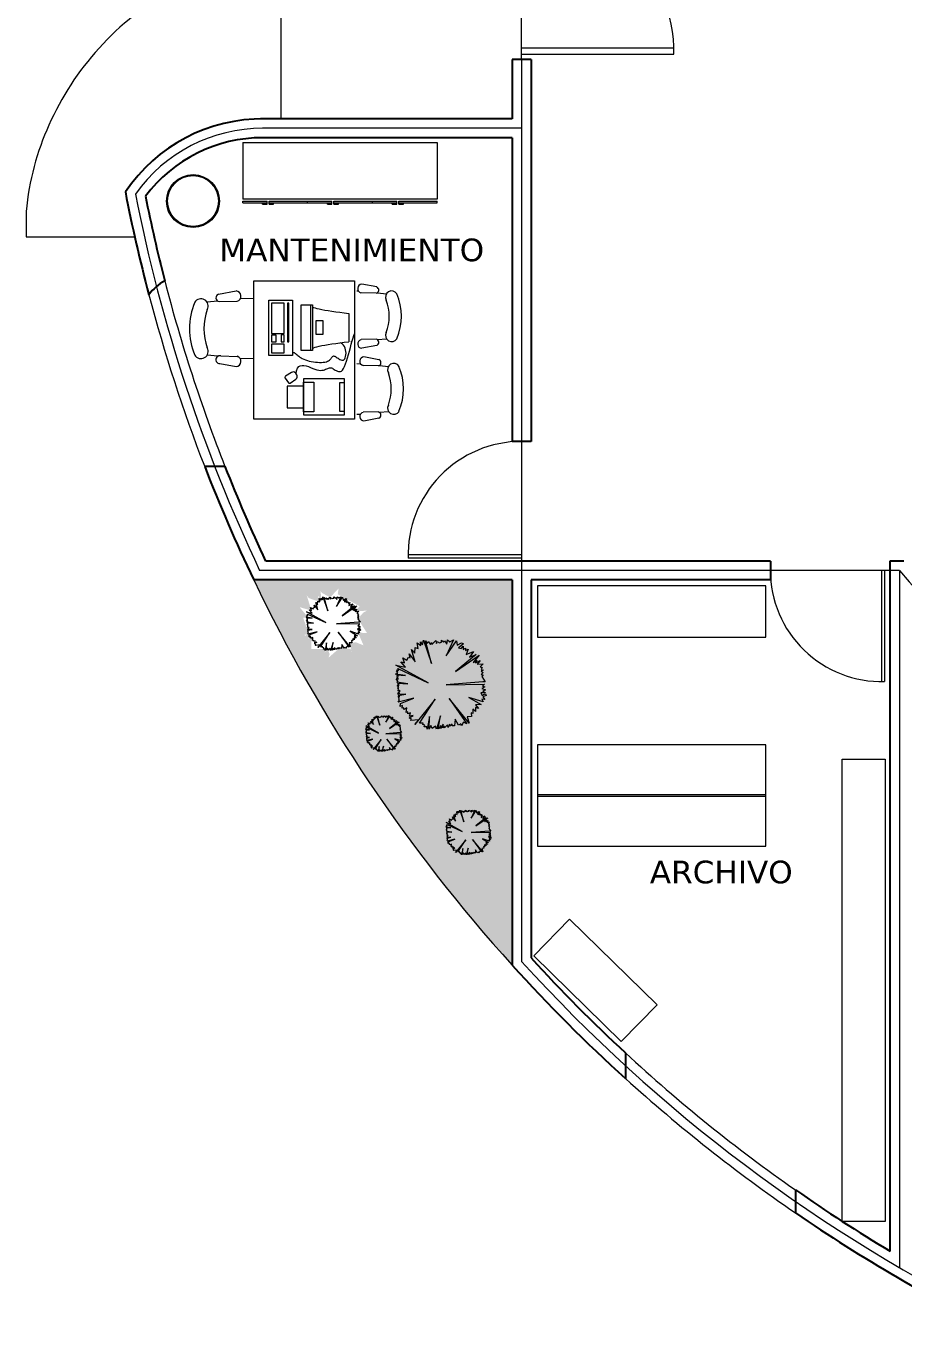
# Model space of a CAD drawing. Header units: millimetres. Extents: x 291 to 670, y 42 to 304.
# Drawn here: x 534.48 to 541.45, y 248.94 to 259.32 of the extents above; entities that cross this region are included whole.
import ezdxf

# ---------------------------------------------------------------- set-up
doc = ezdxf.new("R2010")
doc.units = ezdxf.units.MM
doc.linetypes.add('ACAD_ISO04W100', pattern=[30, 24, -3, 0, -3])
doc.layers.get('0').update_dxf_attribs({"lineweight": 5})
for name, color, linetype, lineweight in [('eje', 8, 'ACAD_ISO04W100', 13), ('escalones', 3, 'Continuous', 15), ('medio muro', 6, 'Continuous', 13), ('muebles', 2, 'Continuous', 13), ('muros', 1, 'Continuous', 25), ('ventanas y canceleria', 4, 'Continuous', 13)]:
    doc.layers.add(name, color=color, linetype=linetype, lineweight=lineweight)

msp = doc.modelspace()

# ---------------------------------------------------------------- hatches: boundary and pattern name
at = {"layer": 'escalones'}
h = msp.add_hatch(dxfattribs=at)
h.set_pattern_fill('AR-SAND', color=256, scale=0.001, angle=-90, style=0)
h.set_pattern_definition([(307.5, (291.323574, 832.354197), (0.0489413237, 0.0016000313), [0, -0.038608, 0, -0.04318, 0, -0.041275]), (277.5, (291.323574, 832.3542), (0.07168251, -0.044952328), [0, -0.020828, 0, -0.034798, 0, -0.013335]), (237.5, (291.323574, 832.38544), (0.0001437185, -0.079099237), [0, -0.0127, 0, -0.04572, 0, -0.05969]), (227.5, (291.323574, 832.38544), (0.022292932, -0.076355645), [0, -0.00635, 0, -0.029972, 0, -0.03429])])
h.paths.add_polyline_path([(538.34, 254.924), (536.288, 254.924, 0.07232), (538.34, 251.864)])
h.paths.add_polyline_path([(537.24, 253.58), (537.239, 253.579), (537.241, 253.579)], flags=16)
h.paths.add_polyline_path([(536.968, 254.381), (536.882, 254.306), (536.891, 254.334), (536.875, 254.375), (536.87, 254.375), (536.86, 254.354), (536.865, 254.357), (536.865, 254.375), (536.857, 254.375), (536.852, 254.348), (536.857, 254.352), (536.853, 254.375), (536.745, 254.376), (536.746, 254.387), (536.744, 254.446), (536.738, 254.464), (536.721, 254.461), (536.727, 254.456), (536.728, 254.49), (536.726, 254.496), (536.691, 254.487), (536.699, 254.48), (536.721, 254.51), (536.68, 254.625), (536.7, 254.624), (536.715, 254.632), (536.652, 254.708), (536.746, 254.68), (536.709, 254.802), (536.726, 254.779), (536.81, 254.75), (536.812, 254.75), (536.804, 254.799), (536.801, 254.793), (536.8, 254.781), (536.824, 254.762), (536.819, 254.842), (536.823, 254.828), (536.83, 254.82), (536.895, 254.786), (536.962, 254.855), (536.955, 254.81), (537.129, 254.715), (537.094, 254.674), (537.188, 254.68), (537.158, 254.664), (537.115, 254.615), (537.188, 254.501), (537.116, 254.506), (537.16, 254.404), (537.101, 254.428), (537.069, 254.425), (537.049, 254.413), (537.069, 254.347), (537.069, 254.356), (537.055, 254.376)], flags=16)

# ---------------------------------------------------------------- linework, layer by layer
for p, q in [((538.415, 259.056), (538.415, 269.011)), ((538.415, 259.056), (538.415, 251.893)), ((538.415, 258.511), (536.357, 258.511)), ((541.415, 254.999), (536.335, 254.999)), ((541.415, 254.999), (541.415, 249.462))]:
    msp.add_line(p, q)
for centre, radius, start, end in [((538.415, 259.108), 1.21, 359.5801, 90), ((536.359, 257.273), 1.238, 89.9207, 144.6889), ((547.837, 260.452), 12.729, 191.1597, 205.3653), ((538.415, 255.123), 0.901, 90, 181.6978), ((541.272, 254.999), 0.882, 180, 271.6239), ((547.837, 260.452), 8.424, 220.336, 246.0366), ((547.837, 260.452), 12.729, 222.2533, 243.9165)]:
    msp.add_arc(centre, radius, start, end)
for p, q in [((536.504, 260.452), (536.504, 258.586)), ((534.481, 257.849), (534.481, 257.648)), ((534.481, 257.648), (535.344, 257.648))]:
    msp.add_line(p, q, dxfattribs=at)
for points in [[(536.946, 254.713), (536.994, 254.786), (536.999, 254.764), (536.999, 254.764), (537.019, 254.775), (537.028, 254.77), (537.005, 254.752), (537.017, 254.749), (537.027, 254.76), (537.026, 254.744), (537.037, 254.75), (537.037, 254.738), (537.05, 254.745), (537.042, 254.72), (537.075, 254.734), (537.057, 254.707), (537.088, 254.719), (536.991, 254.639), (537.103, 254.717), (537.074, 254.683), (537.091, 254.693), (537.086, 254.68), (537.108, 254.691), (537.094, 254.674), (537.122, 254.676), (537.108, 254.661), (537.117, 254.658), (537.113, 254.649), (537.122, 254.645), (537.112, 254.64), (537.122, 254.634), (537.113, 254.624), (537.122, 254.623), (537.115, 254.615), (537.132, 254.589), (537.12, 254.589), (536.945, 254.575), (537.129, 254.578), (537.119, 254.569), (537.129, 254.566), (537.115, 254.558), (537.134, 254.552), (537.121, 254.545), (537.134, 254.538), (537.111, 254.536), (537.117, 254.525), (537.123, 254.529), (537.133, 254.532), (537.136, 254.524), (537.121, 254.518), (537.131, 254.505), (537.116, 254.506), (537.121, 254.494), (537.054, 254.516), (537.112, 254.481), (537.086, 254.48), (537.101, 254.462), (537.086, 254.467), (537.086, 254.449), (537.074, 254.459), (537.073, 254.439), (537.065, 254.442), (537.066, 254.425), (537.046, 254.423), (537.055, 254.392), (536.959, 254.51), (537.045, 254.39), (537.029, 254.397), (537.019, 254.38), (537.015, 254.39), (537.005, 254.383), (536.989, 254.412), (536.985, 254.38), (536.975, 254.381), (536.975, 254.388), (536.963, 254.377), (536.962, 254.387), (536.955, 254.373), (536.952, 254.384), (536.939, 254.371), (536.936, 254.381), (536.927, 254.37), (536.932, 254.388), (536.919, 254.368), (536.921, 254.382), (536.907, 254.367), (536.918, 254.427), (536.899, 254.364), (536.894, 254.378), (536.878, 254.367), (536.873, 254.382), (536.865, 254.365), (536.866, 254.424), (536.855, 254.364), (536.853, 254.375), (536.841, 254.375), (536.845, 254.384), (536.834, 254.386), (536.837, 254.393), (536.819, 254.392), (536.893, 254.507), (536.797, 254.386), (536.815, 254.409), (536.777, 254.404), (536.781, 254.409), (536.77, 254.418), (536.789, 254.43), (536.772, 254.425), (536.776, 254.441), (536.763, 254.437), (536.764, 254.446), (536.755, 254.443), (536.758, 254.466), (536.744, 254.458), (536.744, 254.466), (536.736, 254.464), (536.738, 254.477), (536.728, 254.472), (536.728, 254.487), (536.791, 254.511), (536.717, 254.494), (536.724, 254.502), (536.719, 254.507), (536.721, 254.51), (536.718, 254.519), (536.724, 254.519), (536.717, 254.524), (536.753, 254.531), (536.715, 254.529), (536.725, 254.536), (536.714, 254.534), (536.727, 254.546), (536.715, 254.547), (536.72, 254.554), (536.715, 254.561), (536.72, 254.563), (536.716, 254.564), (536.72, 254.567), (536.712, 254.571), (536.721, 254.573), (536.714, 254.575), (536.72, 254.576), (536.713, 254.584), (536.764, 254.58), (536.71, 254.588), (536.718, 254.592), (536.708, 254.604), (536.719, 254.604), (536.711, 254.606), (536.717, 254.609), (536.711, 254.612), (536.718, 254.615), (536.711, 254.618), (536.718, 254.62), (536.71, 254.623), (536.752, 254.62), (536.705, 254.627), (536.715, 254.632), (536.709, 254.64), (536.716, 254.64), (536.709, 254.647), (536.719, 254.644), (536.716, 254.653), (536.861, 254.585), (536.706, 254.67), (536.751, 254.66), (536.729, 254.685), (536.746, 254.68), (536.739, 254.705), (536.759, 254.693), (536.766, 254.708), (536.774, 254.704), (536.768, 254.724), (536.798, 254.685), (536.78, 254.744), (536.795, 254.727), (536.798, 254.754), (536.813, 254.749), (536.808, 254.775), (536.824, 254.762), (536.823, 254.779), (536.833, 254.766), (536.837, 254.789), (536.876, 254.677), (536.847, 254.785), (536.855, 254.772), (536.861, 254.782), (536.872, 254.768), (536.876, 254.778), (536.878, 254.768), (536.896, 254.787), (536.899, 254.772), (536.903, 254.781), (536.913, 254.776), (536.923, 254.778), (536.924, 254.789), (536.933, 254.779), (536.937, 254.785), (536.949, 254.769), (536.952, 254.789), (536.963, 254.781), (536.98, 254.79)], [(537.816, 254.321), (537.897, 254.441), (537.904, 254.405), (537.904, 254.405), (537.938, 254.423), (537.954, 254.415), (537.915, 254.385), (537.935, 254.38), (537.951, 254.398), (537.95, 254.372), (537.969, 254.381), (537.969, 254.362), (537.99, 254.374), (537.976, 254.331), (538.032, 254.355), (538.001, 254.31), (538.053, 254.331), (537.891, 254.197), (538.079, 254.326), (538.03, 254.269), (538.059, 254.287), (538.049, 254.265), (538.087, 254.283), (538.063, 254.255), (538.109, 254.258), (538.086, 254.233), (538.102, 254.228), (538.094, 254.213), (538.109, 254.206), (538.094, 254.198), (538.11, 254.189), (538.095, 254.172), (538.109, 254.169), (538.099, 254.157), (538.126, 254.114), (538.107, 254.114), (537.815, 254.09), (538.121, 254.096), (538.105, 254.081), (538.122, 254.074), (538.098, 254.062), (538.129, 254.052), (538.107, 254.041), (538.129, 254.028), (538.092, 254.026), (538.102, 254.007), (538.112, 254.013), (538.128, 254.019), (538.133, 254.005), (538.108, 253.995), (538.124, 253.974), (538.099, 253.976), (538.109, 253.955), (537.996, 253.991), (538.094, 253.934), (538.05, 253.931), (538.074, 253.902), (538.05, 253.91), (538.05, 253.879), (538.029, 253.897), (538.028, 253.863), (538.014, 253.869), (538.017, 253.84), (537.984, 253.837), (537.999, 253.785), (537.839, 253.982), (537.981, 253.782), (537.955, 253.794), (537.938, 253.765), (537.932, 253.781), (537.914, 253.77), (537.888, 253.818), (537.882, 253.765), (537.864, 253.766), (537.865, 253.777), (537.846, 253.761), (537.843, 253.777), (537.832, 253.753), (537.826, 253.772), (537.804, 253.749), (537.799, 253.766), (537.786, 253.748), (537.793, 253.778), (537.772, 253.745), (537.775, 253.768), (537.752, 253.742), (537.771, 253.844), (537.739, 253.738), (537.731, 253.761), (537.704, 253.743), (537.695, 253.768), (537.682, 253.739), (537.683, 253.838), (537.665, 253.739), (537.662, 253.757), (537.642, 253.757), (537.648, 253.771), (537.631, 253.775), (537.634, 253.787), (537.605, 253.785), (537.728, 253.976), (537.568, 253.775), (537.598, 253.813), (537.534, 253.806), (537.541, 253.814), (537.523, 253.829), (537.555, 253.848), (537.526, 253.841), (537.533, 253.867), (537.512, 253.859), (537.513, 253.875), (537.498, 253.87), (537.503, 253.909), (537.48, 253.895), (537.479, 253.908), (537.466, 253.905), (537.47, 253.926), (537.452, 253.918), (537.453, 253.943), (537.559, 253.984), (537.436, 253.954), (537.446, 253.969), (537.438, 253.977), (537.442, 253.982), (537.436, 253.997), (537.447, 253.997), (537.436, 254.005), (537.495, 254.016), (537.431, 254.013), (537.448, 254.025), (537.429, 254.022), (537.452, 254.042), (537.432, 254.043), (537.44, 254.054), (537.432, 254.067), (537.44, 254.07), (537.433, 254.072), (537.44, 254.077), (537.427, 254.083), (537.442, 254.087), (537.43, 254.09), (537.44, 254.092), (537.429, 254.105), (537.512, 254.098), (537.424, 254.111), (537.436, 254.118), (537.42, 254.139), (537.438, 254.137), (537.425, 254.142), (537.435, 254.146), (537.425, 254.152), (537.437, 254.157), (537.424, 254.162), (537.436, 254.165), (537.424, 254.17), (537.493, 254.165), (537.415, 254.176), (537.431, 254.186), (537.421, 254.198), (537.433, 254.198), (537.422, 254.211), (537.438, 254.205), (537.433, 254.22), (537.674, 254.106), (537.417, 254.248), (537.492, 254.232), (537.455, 254.274), (537.484, 254.265), (537.471, 254.306), (537.505, 254.287), (537.516, 254.311), (537.529, 254.304), (537.521, 254.338), (537.57, 254.274), (537.54, 254.372), (537.566, 254.343), (537.57, 254.388), (537.594, 254.379), (537.587, 254.423), (537.614, 254.402), (537.612, 254.431), (537.628, 254.408), (537.635, 254.446), (537.699, 254.26), (537.652, 254.44), (537.665, 254.419), (537.674, 254.434), (537.693, 254.411), (537.7, 254.427), (537.703, 254.412), (537.734, 254.444), (537.739, 254.418), (537.745, 254.434), (537.762, 254.425), (537.778, 254.429), (537.779, 254.446), (537.795, 254.43), (537.802, 254.44), (537.821, 254.413), (537.826, 254.447), (537.844, 254.433), (537.874, 254.449)], [(537.336, 253.794), (537.369, 253.842), (537.372, 253.828), (537.372, 253.828), (537.385, 253.835), (537.392, 253.832), (537.376, 253.82), (537.384, 253.818), (537.391, 253.825), (537.39, 253.815), (537.398, 253.819), (537.398, 253.811), (537.406, 253.815), (537.401, 253.799), (537.423, 253.808), (537.41, 253.79), (537.431, 253.798), (537.367, 253.745), (537.442, 253.796), (537.422, 253.774), (537.434, 253.781), (537.43, 253.772), (537.445, 253.779), (537.435, 253.768), (537.454, 253.769), (537.444, 253.759), (537.451, 253.757), (537.448, 253.751), (537.454, 253.748), (537.448, 253.745), (537.454, 253.742), (537.448, 253.735), (537.454, 253.734), (537.45, 253.729), (537.461, 253.711), (537.453, 253.712), (537.336, 253.702), (537.459, 253.704), (537.452, 253.698), (537.459, 253.696), (537.449, 253.691), (537.462, 253.687), (537.453, 253.682), (537.462, 253.677), (537.447, 253.676), (537.451, 253.669), (537.455, 253.671), (537.461, 253.674), (537.463, 253.668), (537.453, 253.664), (537.46, 253.656), (537.45, 253.656), (537.453, 253.648), (537.408, 253.662), (537.448, 253.639), (537.43, 253.639), (537.44, 253.627), (537.43, 253.63), (537.43, 253.618), (537.422, 253.625), (537.421, 253.611), (537.416, 253.614), (537.417, 253.602), (537.404, 253.601), (537.41, 253.58), (537.345, 253.659), (537.403, 253.579), (537.392, 253.584), (537.385, 253.572), (537.383, 253.579), (537.376, 253.574), (537.365, 253.593), (537.363, 253.572), (537.356, 253.573), (537.356, 253.577), (537.348, 253.57), (537.347, 253.577), (537.343, 253.567), (537.341, 253.575), (537.332, 253.566), (537.33, 253.572), (537.324, 253.565), (537.327, 253.577), (537.319, 253.564), (537.32, 253.573), (537.311, 253.563), (537.318, 253.603), (537.306, 253.561), (537.302, 253.571), (537.292, 253.563), (537.288, 253.573), (537.283, 253.562), (537.283, 253.601), (537.276, 253.562), (537.275, 253.569), (537.267, 253.569), (537.269, 253.574), (537.262, 253.576), (537.264, 253.581), (537.252, 253.58), (537.301, 253.656), (537.237, 253.576), (537.249, 253.591), (537.224, 253.588), (537.226, 253.591), (537.219, 253.598), (537.232, 253.605), (537.221, 253.602), (537.223, 253.613), (537.215, 253.61), (537.215, 253.616), (537.209, 253.614), (537.211, 253.63), (537.202, 253.624), (537.202, 253.629), (537.196, 253.628), (537.198, 253.636), (537.191, 253.633), (537.191, 253.643), (537.234, 253.659), (537.184, 253.648), (537.189, 253.654), (537.185, 253.657), (537.187, 253.659), (537.185, 253.665), (537.189, 253.665), (537.184, 253.668), (537.208, 253.672), (537.183, 253.671), (537.189, 253.676), (537.182, 253.675), (537.191, 253.683), (537.183, 253.683), (537.186, 253.688), (537.183, 253.693), (537.186, 253.694), (537.183, 253.695), (537.186, 253.697), (537.181, 253.699), (537.187, 253.701), (537.182, 253.702), (537.186, 253.703), (537.182, 253.708), (537.215, 253.705), (537.179, 253.71), (537.184, 253.713), (537.178, 253.721), (537.185, 253.721), (537.18, 253.723), (537.184, 253.725), (537.18, 253.727), (537.185, 253.729), (537.18, 253.731), (537.185, 253.732), (537.18, 253.734), (537.207, 253.732), (537.176, 253.736), (537.183, 253.74), (537.179, 253.745), (537.183, 253.745), (537.179, 253.75), (537.185, 253.748), (537.183, 253.754), (537.28, 253.708), (537.177, 253.765), (537.207, 253.759), (537.192, 253.776), (537.204, 253.772), (537.198, 253.788), (537.212, 253.781), (537.216, 253.791), (537.222, 253.788), (537.218, 253.801), (537.238, 253.775), (537.226, 253.815), (537.236, 253.803), (537.238, 253.821), (537.248, 253.818), (537.245, 253.835), (537.256, 253.827), (537.255, 253.838), (537.261, 253.829), (537.264, 253.844), (537.29, 253.77), (537.271, 253.842), (537.276, 253.833), (537.28, 253.84), (537.287, 253.831), (537.29, 253.837), (537.291, 253.831), (537.304, 253.844), (537.306, 253.833), (537.308, 253.839), (537.315, 253.836), (537.321, 253.837), (537.322, 253.844), (537.328, 253.838), (537.331, 253.842), (537.338, 253.831), (537.341, 253.845), (537.348, 253.839), (537.36, 253.846)], [(538.014, 253.032), (538.055, 253.092), (538.058, 253.074), (538.058, 253.074), (538.075, 253.084), (538.083, 253.079), (538.064, 253.064), (538.074, 253.062), (538.082, 253.071), (538.082, 253.058), (538.091, 253.063), (538.091, 253.053), (538.102, 253.059), (538.095, 253.038), (538.122, 253.049), (538.107, 253.027), (538.133, 253.037), (538.052, 252.97), (538.146, 253.035), (538.121, 253.006), (538.136, 253.015), (538.131, 253.004), (538.15, 253.013), (538.138, 252.999), (538.161, 253.001), (538.149, 252.988), (538.157, 252.986), (538.153, 252.978), (538.161, 252.975), (538.153, 252.971), (538.161, 252.966), (538.154, 252.958), (538.161, 252.956), (538.156, 252.95), (538.17, 252.929), (538.16, 252.929), (538.014, 252.917), (538.167, 252.92), (538.159, 252.912), (538.167, 252.909), (538.155, 252.903), (538.171, 252.898), (538.16, 252.892), (538.171, 252.886), (538.152, 252.885), (538.157, 252.875), (538.162, 252.878), (538.17, 252.881), (538.173, 252.874), (538.16, 252.87), (538.168, 252.859), (538.156, 252.86), (538.161, 252.849), (538.104, 252.867), (538.153, 252.839), (538.131, 252.838), (538.144, 252.823), (538.131, 252.827), (538.131, 252.812), (538.121, 252.82), (538.12, 252.804), (538.113, 252.806), (538.115, 252.792), (538.098, 252.791), (538.106, 252.764), (538.026, 252.863), (538.097, 252.763), (538.084, 252.769), (538.075, 252.754), (538.072, 252.762), (538.063, 252.757), (538.05, 252.781), (538.047, 252.754), (538.038, 252.755), (538.039, 252.761), (538.029, 252.752), (538.028, 252.76), (538.022, 252.749), (538.02, 252.758), (538.008, 252.746), (538.006, 252.755), (537.999, 252.746), (538.003, 252.761), (537.992, 252.744), (537.994, 252.756), (537.982, 252.743), (537.992, 252.794), (537.976, 252.741), (537.972, 252.753), (537.958, 252.743), (537.954, 252.756), (537.947, 252.742), (537.948, 252.791), (537.939, 252.741), (537.937, 252.75), (537.927, 252.75), (537.93, 252.757), (537.922, 252.759), (537.923, 252.766), (537.909, 252.764), (537.971, 252.86), (537.89, 252.759), (537.905, 252.778), (537.874, 252.775), (537.877, 252.779), (537.868, 252.786), (537.884, 252.796), (537.869, 252.792), (537.873, 252.805), (537.862, 252.801), (537.863, 252.81), (537.855, 252.807), (537.858, 252.826), (537.846, 252.82), (537.846, 252.826), (537.839, 252.824), (537.841, 252.835), (537.833, 252.831), (537.833, 252.843), (537.886, 252.864), (537.824, 252.849), (537.829, 252.856), (537.825, 252.86), (537.827, 252.863), (537.824, 252.87), (537.83, 252.87), (537.824, 252.874), (537.854, 252.88), (537.822, 252.878), (537.83, 252.884), (537.821, 252.883), (537.832, 252.893), (537.822, 252.893), (537.826, 252.899), (537.822, 252.905), (537.826, 252.907), (537.823, 252.908), (537.826, 252.911), (537.82, 252.913), (537.827, 252.915), (537.821, 252.917), (537.826, 252.918), (537.821, 252.924), (537.862, 252.921), (537.818, 252.927), (537.824, 252.931), (537.816, 252.941), (537.825, 252.941), (537.819, 252.943), (537.824, 252.945), (537.819, 252.948), (537.825, 252.951), (537.818, 252.953), (537.824, 252.954), (537.818, 252.957), (537.853, 252.954), (537.814, 252.96), (537.822, 252.965), (537.817, 252.971), (537.823, 252.971), (537.817, 252.977), (537.825, 252.974), (537.823, 252.982), (537.943, 252.925), (537.815, 252.996), (537.852, 252.988), (537.834, 253.009), (537.848, 253.004), (537.842, 253.025), (537.859, 253.015), (537.864, 253.027), (537.871, 253.024), (537.867, 253.041), (537.891, 253.009), (537.876, 253.058), (537.889, 253.043), (537.891, 253.066), (537.904, 253.061), (537.9, 253.084), (537.913, 253.073), (537.912, 253.087), (537.921, 253.076), (537.924, 253.095), (537.956, 253.002), (537.932, 253.092), (537.939, 253.081), (537.943, 253.089), (537.953, 253.077), (537.957, 253.086), (537.958, 253.078), (537.973, 253.094), (537.976, 253.081), (537.979, 253.089), (537.987, 253.084), (537.995, 253.086), (537.996, 253.095), (538.004, 253.087), (538.007, 253.092), (538.017, 253.078), (538.019, 253.095), (538.029, 253.088), (538.043, 253.096)]]:
    msp.add_lwpolyline(points, close=True, dxfattribs=at)
msp.add_open_spline([(536.132, 259.767), (535.963, 259.737), (535.812, 259.683), (535.425, 259.495), (535.226, 259.331), (534.894, 258.964), (534.761, 258.759), (534.568, 258.325), (534.503, 258.098), (534.481, 257.849)], degree=3, knots=[0.498464, 0.498464, 0.498464, 0.498464, 0.763788, 0.763788, 1.260525, 1.260525, 1.757262, 1.757262, 2.224679, 2.224679, 2.224679, 2.224679], dxfattribs=at)
at = {"layer": 'medio muro'}
msp.add_arc((547.837, 260.452), 12.804, 205.5778, 222.1235, dxfattribs=at)
at = {"layer": 'muebles', "linetype": 'ByBlock'}
for p, q in [((536.201, 258.398), (536.201, 257.948)), ((536.201, 258.398), (536.716, 258.398)), ((536.716, 258.398), (537.231, 258.398)), ((537.231, 258.398), (537.745, 258.398)), ((537.745, 258.398), (537.745, 257.948)), ((536.716, 257.948), (536.201, 257.948)), ((536.201, 257.92), (536.201, 257.932)), ((536.201, 257.92), (536.201, 257.932)), ((536.201, 257.932), (536.394, 257.932)), ((536.201, 257.92), (536.394, 257.92)), ((536.358, 257.92), (536.394, 257.92)), ((536.358, 257.909), (536.358, 257.92)), ((536.358, 257.909), (536.394, 257.909)), ((536.394, 257.92), (536.394, 257.932)), ((536.394, 257.909), (536.394, 257.92)), ((536.41, 257.932), (536.716, 257.932)), ((536.41, 257.92), (536.41, 257.932)), ((536.41, 257.92), (536.716, 257.92)), ((536.41, 257.92), (536.446, 257.92)), ((536.41, 257.909), (536.41, 257.92)), ((536.41, 257.909), (536.446, 257.909)), ((536.446, 257.909), (536.446, 257.92)), ((537.231, 257.948), (536.716, 257.948)), ((536.716, 257.932), (536.909, 257.932)), ((536.716, 257.92), (536.716, 257.932)), ((536.716, 257.92), (536.716, 257.932)), ((536.716, 257.92), (536.909, 257.92)), ((536.873, 257.909), (536.873, 257.92)), ((536.873, 257.92), (536.909, 257.92)), ((536.873, 257.909), (536.909, 257.909)), ((536.909, 257.92), (536.909, 257.932)), ((536.909, 257.909), (536.909, 257.92)), ((536.925, 257.932), (537.231, 257.932)), ((536.925, 257.92), (536.925, 257.932)), ((536.925, 257.92), (537.231, 257.92)), ((536.925, 257.909), (536.925, 257.92)), ((536.925, 257.92), (536.961, 257.92)), ((536.925, 257.909), (536.961, 257.909)), ((536.961, 257.909), (536.961, 257.92)), ((537.745, 257.948), (537.231, 257.948)), ((537.231, 257.932), (537.424, 257.932)), ((537.231, 257.92), (537.231, 257.932)), ((537.231, 257.92), (537.231, 257.932)), ((537.231, 257.92), (537.231, 257.932)), ((537.231, 257.92), (537.424, 257.92)), ((537.387, 257.92), (537.424, 257.92)), ((537.387, 257.909), (537.387, 257.92)), ((537.387, 257.909), (537.424, 257.909)), ((537.424, 257.92), (537.424, 257.932)), ((537.424, 257.909), (537.424, 257.92)), ((537.44, 257.92), (537.44, 257.932)), ((537.44, 257.932), (537.745, 257.932)), ((537.44, 257.92), (537.476, 257.92)), ((537.44, 257.909), (537.44, 257.92)), ((537.44, 257.92), (537.745, 257.92)), ((537.44, 257.909), (537.476, 257.909)), ((537.476, 257.909), (537.476, 257.92)), ((537.745, 257.92), (537.745, 257.932)), ((537.265, 257.251), (537.146, 257.273)), ((536.008, 257.193), (536.148, 257.219)), ((537.106, 257.219), (537.116, 257.219)), ((537.261, 257.201), (537.14, 257.204)), ((537.271, 257.204), (537.342, 257.197)), ((536.001, 257.138), (535.918, 257.13)), ((536.013, 257.135), (536.156, 257.139)), ((536.289, 257.158), (536.18, 257.156)), ((536.738, 257.109), (536.738, 256.747)), ((536.756, 257.109), (536.756, 256.747)), ((537.042, 257.041), (537.042, 256.815)), ((537.059, 256.817), (537.069, 256.818)), ((537.261, 256.835), (537.14, 256.832)), ((537.265, 256.785), (537.146, 256.764)), ((537.271, 256.832), (537.342, 256.839)), ((536.003, 256.7), (535.918, 256.708)), ((536.02, 256.642), (536.148, 256.619)), ((536.028, 256.703), (536.156, 256.699)), ((536.289, 256.68), (536.18, 256.682)), ((537.106, 256.642), (537.133, 256.641)), ((537.282, 256.673), (537.163, 256.695)), ((537.278, 256.624), (537.157, 256.627)), ((537.287, 256.627), (537.359, 256.62)), ((537.106, 256.24), (537.133, 256.24)), ((537.278, 256.258), (537.157, 256.255)), ((537.287, 256.255), (537.359, 256.262)), ((537.282, 256.208), (537.163, 256.186)), ((538.796, 252.229), (538.511, 251.937)), ((539.491, 251.55), (538.796, 252.229)), ((538.511, 251.937), (539.206, 251.258)), ((539.206, 251.258), (539.491, 251.55))]:
    msp.add_line(p, q, dxfattribs=at)
for points in [[(537.089, 257.3), (537.089, 256.2), (536.289, 256.2), (536.289, 257.3)], [(536.407, 257.147), (536.596, 257.147), (536.596, 256.707), (536.407, 256.707)], [(536.429, 256.882), (536.529, 256.882), (536.529, 257.123), (536.429, 257.123)], [(536.567, 257.123), (536.557, 257.123), (536.557, 256.814), (536.567, 256.814)], [(536.84, 256.981), (536.782, 256.981), (536.782, 256.875), (536.84, 256.875)], [(536.467, 256.869), (536.429, 256.869), (536.429, 256.814), (536.467, 256.814)], [(536.529, 256.871), (536.506, 256.871), (536.506, 256.814), (536.529, 256.814)], [(536.428, 256.728), (536.529, 256.728), (536.529, 256.795), (536.428, 256.795)], [(536.684, 256.464), (536.554, 256.464), (536.554, 256.29), (536.684, 256.29)], [(537.008, 256.52), (536.684, 256.52), (536.684, 256.234), (537.008, 256.234)], [(536.684, 256.494), (536.766, 256.494), (536.766, 256.26), (536.684, 256.26)], [(537.008, 256.49), (536.969, 256.49), (536.969, 256.264), (537.008, 256.264)], [(538.541, 254.877), (538.541, 254.47), (540.354, 254.47), (540.354, 254.877)], [(538.541, 253.613), (538.541, 253.206), (540.354, 253.206), (540.354, 253.613)], [(541.301, 253.501), (541.301, 249.829), (540.961, 249.829), (540.961, 253.501)], [(538.541, 253.216), (538.541, 252.808), (540.354, 252.808), (540.354, 253.216)]]:
    msp.add_lwpolyline(points, close=True, dxfattribs=at)
for points in [[(536.664, 257.109), (536.756, 257.109)], [(536.756, 256.747), (536.664, 256.747), (536.664, 257.109)], [(536.756, 257.093), (536.763, 257.088), (536.775, 257.084), (536.789, 257.08), (536.807, 257.076), (536.829, 257.071), (536.853, 257.067), (536.879, 257.063), (536.908, 257.059), (536.939, 257.054), (536.972, 257.05), (537.006, 257.046), (537.042, 257.041)], [(536.626, 256.559), (536.629, 256.585), (536.636, 256.605), (536.646, 256.618), (536.658, 256.625), (536.672, 256.628), (536.687, 256.627), (536.704, 256.623), (536.722, 256.618), (536.74, 256.611), (536.757, 256.604), (536.774, 256.597), (536.79, 256.592), (536.805, 256.589), (536.818, 256.588), (536.83, 256.589), (536.841, 256.591), (536.85, 256.593), (536.859, 256.597), (536.868, 256.6), (536.876, 256.603), (536.883, 256.606), (536.891, 256.608), (536.898, 256.609), (536.905, 256.608), (536.913, 256.605), (536.92, 256.601), (536.928, 256.596), (536.936, 256.591), (536.944, 256.586), (536.952, 256.582), (536.961, 256.579), (536.969, 256.578), (536.977, 256.579), (536.985, 256.583), (536.994, 256.591), (537.002, 256.603), (537.01, 256.619), (537.018, 256.639), (537.026, 256.662), (537.033, 256.687), (537.041, 256.714), (537.049, 256.741), (537.056, 256.769), (537.063, 256.796), (537.07, 256.822), (537.077, 256.846), (537.084, 256.866), (537.091, 256.883)], [(536.596, 256.732), (536.602, 256.731), (536.608, 256.729), (536.614, 256.726), (536.62, 256.722), (536.626, 256.717), (536.632, 256.712), (536.639, 256.706), (536.647, 256.7), (536.655, 256.694), (536.664, 256.688), (536.674, 256.682), (536.686, 256.676), (536.699, 256.671), (536.714, 256.666), (536.729, 256.662), (536.745, 256.658), (536.762, 256.655), (536.778, 256.653), (536.795, 256.652), (536.811, 256.651), (536.826, 256.651), (536.84, 256.652), (536.853, 256.654), (536.865, 256.657), (536.875, 256.661), (536.883, 256.665), (536.89, 256.67), (536.895, 256.675), (536.9, 256.681), (536.904, 256.686), (536.908, 256.691), (536.911, 256.695), (536.914, 256.699), (536.918, 256.701), (536.922, 256.703), (536.926, 256.702), (536.931, 256.701), (536.937, 256.697), (536.944, 256.693), (536.951, 256.689), (536.958, 256.684), (536.965, 256.679), (536.973, 256.675), (536.98, 256.671), (536.987, 256.669), (536.994, 256.669), (537, 256.67), (537.006, 256.674), (537.011, 256.68), (537.015, 256.689), (537.018, 256.699), (537.02, 256.711), (537.021, 256.724), (537.02, 256.737), (537.018, 256.751), (537.014, 256.764), (537.008, 256.777), (537, 256.788), (536.99, 256.799), (536.978, 256.807)], [(536.756, 256.763), (536.763, 256.768), (536.775, 256.772), (536.789, 256.776), (536.807, 256.781), (536.829, 256.785), (536.853, 256.789), (536.879, 256.793), (536.908, 256.798), (536.939, 256.802), (536.972, 256.806), (537.006, 256.811), (537.042, 256.815)]]:
    msp.add_lwpolyline(points, dxfattribs=at)
msp.add_lwpolyline([(536.587, 256.571), (536.541, 256.541, 0.414214), (536.538, 256.526), (536.563, 256.49, 0.414214), (536.577, 256.487), (536.623, 256.518, 0.414214), (536.63, 256.553), (536.622, 256.565, 0.414214)], format="xyb", close=True, dxfattribs=at)
for radius in [0.21, 0.207, 0.205, 0.202]:
    msp.add_circle((535.806, 257.933), radius, dxfattribs=at)
for centre, radius, start, end in [((537.148, 257.238), 0.0347, 93.5132, 255.9932), ((536.019, 257.165), 0.031, 112.2235, 257.7173), ((536.146, 257.178), 0.0409, 284.0068, 86.4868), ((537.255, 257.226), 0.0262, 282.2827, 67.7765), ((537.383, 257.171), 0.0489, 31.265, 209.6825), ((537, 257.018), 0.461, 337.2611, 22.7389), ((536.321, 256.919), 0.544, 157.2611, 202.7389), ((535.869, 257.099), 0.0577, 330.3175, 148.735), ((536.329, 256.919), 0.437, 159.7134, 200.2866), ((536.993, 257.018), 0.371, 339.7134, 20.2866), ((537.383, 256.865), 0.0489, 150.3175, 328.735), ((535.869, 256.739), 0.0577, 211.265, 29.6825), ((537.148, 256.798), 0.0347, 104.0068, 266.4868), ((537.255, 256.81), 0.0262, 292.2235, 77.7173), ((536.019, 256.673), 0.031, 74.4101, 271.5307), ((536.146, 256.66), 0.0409, 273.5132, 75.9932), ((537.165, 256.661), 0.0347, 93.5132, 255.9932), ((537.272, 256.649), 0.0262, 282.2827, 67.7765), ((537.4, 256.594), 0.0489, 31.265, 209.6825), ((537.009, 256.441), 0.371, 339.7134, 20.2866), ((537.016, 256.441), 0.461, 337.2611, 22.7389), ((537.165, 256.221), 0.0347, 104.0068, 266.4868), ((537.272, 256.232), 0.0262, 292.2235, 77.7173), ((537.4, 256.288), 0.0489, 150.3175, 328.735)]:
    msp.add_arc(centre, radius, start, end, dxfattribs=at)
at = {"layer": 'muros'}
for p, q in [((538.34, 259.056), (538.34, 258.586)), ((538.49, 259.056), (538.34, 259.056)), ((538.49, 259.056), (538.49, 256.024)), ((538.34, 258.586), (536.342, 258.586)), ((538.34, 258.436), (536.357, 258.436)), ((538.34, 258.436), (538.34, 256.024)), ((538.49, 256.024), (538.34, 256.024)), ((536.06, 255.824), (535.899, 255.824)), ((540.39, 255.074), (536.383, 255.074)), ((540.39, 255.074), (540.39, 254.924)), ((541.34, 255.074), (541.34, 249.593)), ((541.45, 255.074), (541.34, 255.074)), ((538.34, 254.924), (536.288, 254.924)), ((538.34, 254.924), (538.34, 251.864)), ((540.39, 254.924), (538.49, 254.924)), ((538.49, 254.924), (538.49, 251.922)), ((539.24, 251.166), (539.24, 250.963)), ((540.59, 250.078), (540.59, 249.896))]:
    msp.add_line(p, q, dxfattribs=at)
for centre, radius, start, end in [((536.359, 257.273), 1.313, 89.284, 146.104), ((536.359, 257.273), 1.163, 89.9156, 143.12), ((547.837, 260.452), 12.804, 191.0173, 194.7641), ((547.837, 260.452), 12.654, 191.3081, 194.4231), ((535.786, 256.941), 0.413, 119.6501, 143.12), ((547.837, 260.452), 12.804, 201.1889, 205.5778), ((547.837, 260.452), 12.654, 201.4524, 205.1506), ((547.837, 260.452), 12.804, 222.1235, 227.824), ((547.837, 260.452), 12.654, 222.3844, 227.2057), ((547.837, 260.452), 12.654, 235.0626, 239.1087), ((547.837, 260.452), 12.804, 235.5302, 244.0807)]:
    msp.add_arc(centre, radius, start, end, dxfattribs=at)
at = {"layer": 'ventanas y canceleria'}
for p, q in [((538.415, 259.149), (539.624, 259.149)), ((538.415, 259.099), (539.625, 259.099)), ((538.415, 259.099), (539.625, 259.099)), ((538.415, 255.123), (537.514, 255.123)), ((538.415, 255.096), (537.514, 255.096)), ((541.272, 254.999), (541.272, 254.117)), ((541.297, 254.999), (541.297, 254.117))]:
    msp.add_line(p, q, dxfattribs=at)
for radius, start, end in [(12.654, 194.4231, 201.4524), (12.804, 194.7641, 201.1889), (12.654, 227.2057, 235.0626), (12.804, 227.824, 235.5302)]:
    msp.add_arc((547.837, 260.452), radius, start, end, dxfattribs=at)

# ---------------------------------------------------------------- texts
at = {"layer": 'eje', "char_height": 0.18, "width": 4.996003610813204e-15, "attachment_point": 1}
for s, insert in [('{\\fVerdana|b0|i0|c0|p34;MANTENIMIENTO}', (536.015, 257.635)), ('{\\fVerdana|b0|i0|c0|p34;ARCHIVO}', (539.433, 252.694))]:
    msp.add_mtext(s, dxfattribs=dict(at, insert=insert))

doc.saveas('drawing.dxf')
